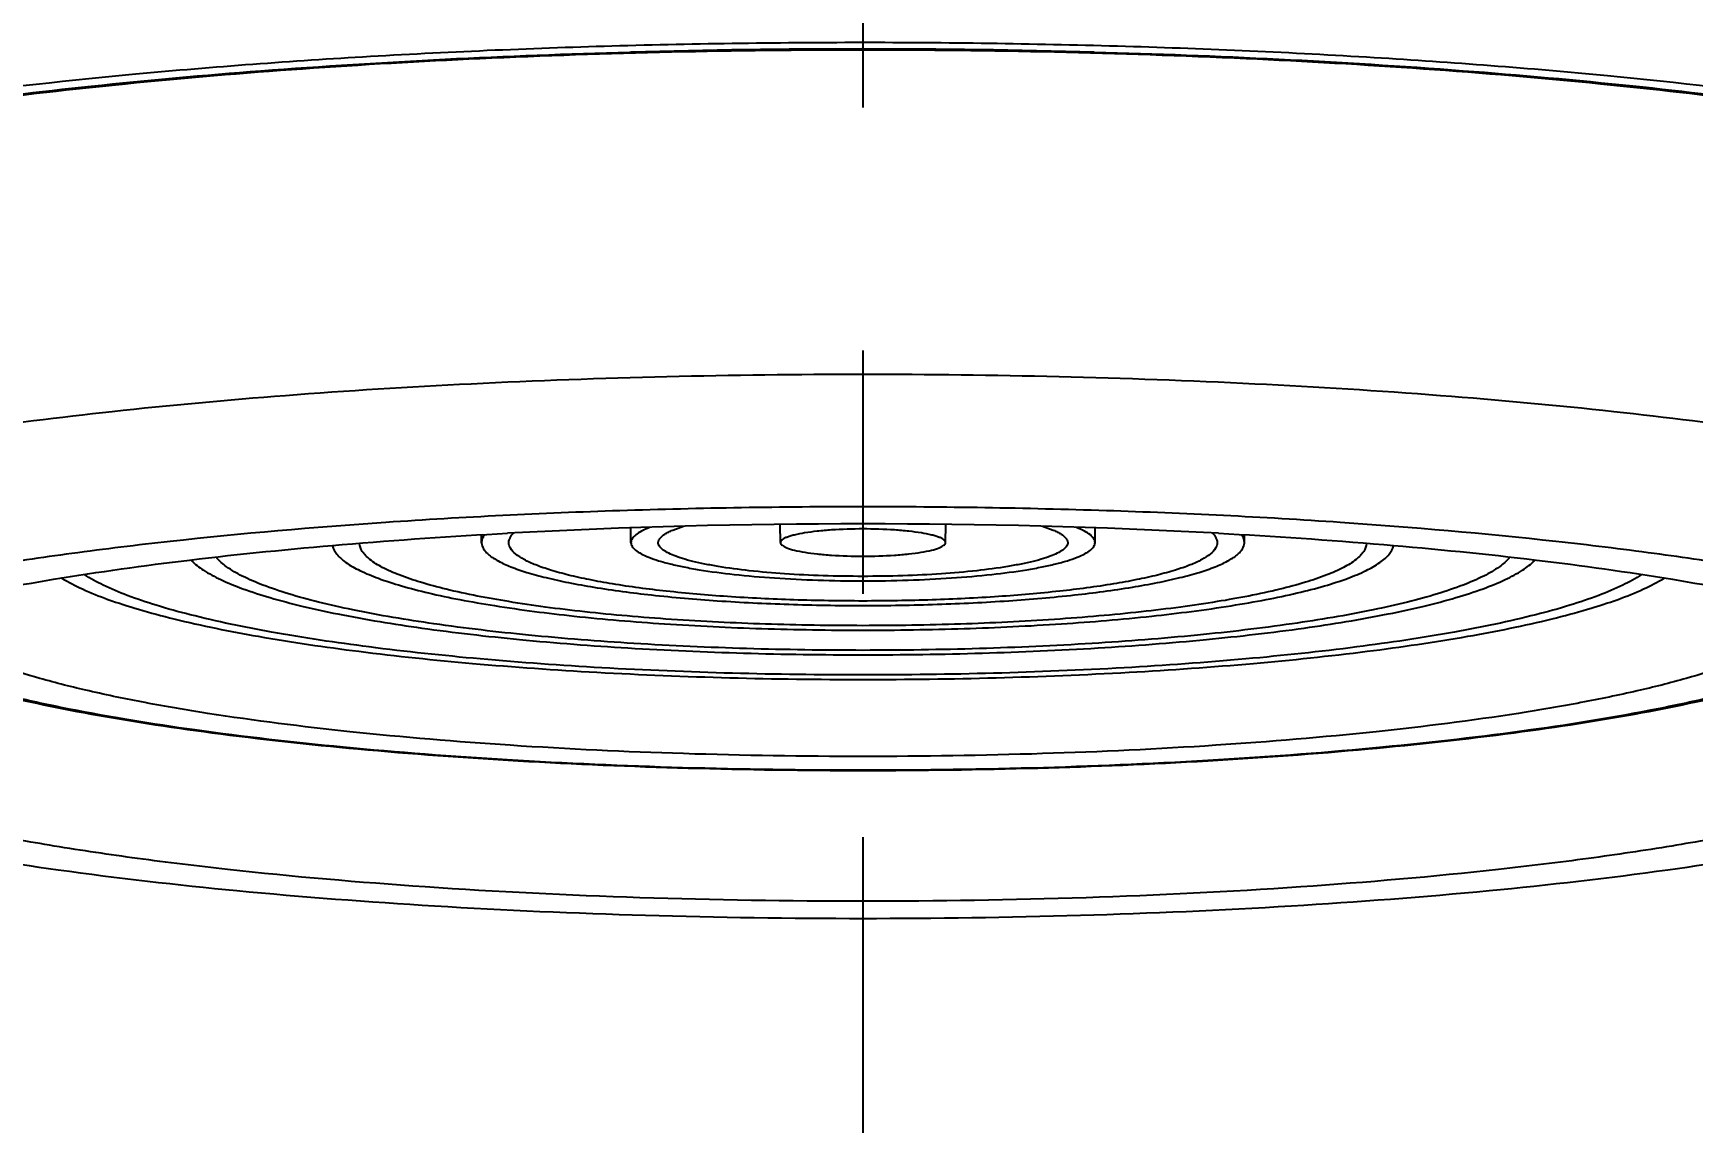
# Model space of a CAD drawing. Header units: millimetres. Extents: x 601 to 1195, y -13 to 407.
# Drawn here: x 760.41 to 769.07, y 293.47 to 299.16 of the extents above; entities that cross this region are included whole.
import ezdxf

# ---------------------------------------------------------------- set-up
doc = ezdxf.new("R2010")
doc.units = ezdxf.units.MM
doc.header["$LTSCALE"] = 0.1
doc.linetypes.add('CENTERX2', pattern=[101.6, 63.5, -12.7, 12.7, -12.7])
doc.layers.add('CENTER', color=1, linetype='CENTERX2')
doc.layers.add('DIM', color=3, linetype='Continuous')
doc.styles.get("Standard").update_dxf_attribs({"font": 'arial.ttf'})
doc.dimstyles.new('ISO-25', dxfattribs={"dimtxt": 2.5, "dimasz": 2.5, "dimexe": 1.25, "dimexo": 0.625, "dimtad": 1, "dimlfac": 1.666667, "dimtxsty": 'Standard', "dimcen": 2.5, "dimadec": 0, "dimazin": 0, "dimtfac": 1, "dimtmove": 0, "dimatfit": 3, "dimfxl": 0, "dimarcsym": 0})

# ---------------------------------------------------------------- blocks, each defined once
blk = doc.blocks.new('*D9')
at = {"layer": 'Defpoints', "color": 0}
for p in [(764.7668, 349.8803), (720.0657, 151.3703), (730.4127, 151.3703)]:
    blk.add_point(p, dxfattribs=at)
at = {"layer": 'DIM', "color": 0, "lineweight": -2}
for p, q in [((764.1418, 349.8803), (718.8157, 349.8803)), ((720.0657, 347.3803), (720.0657, 153.8703)), ((729.7877, 151.3703), (718.8157, 151.3703))]:
    blk.add_line(p, q, dxfattribs=at)
at = {"layer": 'DIM', "color": 0}
for points in [[(719.649, 347.3803), (720.4824, 347.3803), (720.0657, 349.8803)], [(719.649, 153.8703), (720.4824, 153.8703), (720.0657, 151.3703)]]:
    blk.add_solid(points, dxfattribs=at)
at = {"layer": 'DIM', "color": 0, "insert": (717.9383, 251.6624), "char_height": 2.5, "attachment_point": 5, "rotation": 90}
blk.add_mtext('330,85', dxfattribs=at)

msp = doc.modelspace()

# ---------------------------------------------------------------- linework, layer by layer
for p, q in [((763.5231, 299.0642), (763.531, 299.0644)), ((764.7319, 299.0807), (764.7455, 299.0807)), ((762.7506, 296.5026), (762.7499, 296.5423)), ((763.5306, 296.503), (763.5293, 296.5782)), ((764.3106, 296.5033), (764.3089, 296.5961)), ((765.1729, 296.5033), (765.1745, 296.5961)), ((765.9529, 296.503), (765.9542, 296.5782)), ((766.7329, 296.5026), (766.7336, 296.5422)), ((762.8929, 296.5036), (762.8929, 296.5045)), ((763.6729, 296.5036), (763.6729, 296.5041)), ((764.3106, 296.5036), (764.3106, 296.5033)), ((765.1729, 296.5033), (765.1729, 296.5036)), ((765.8106, 296.5041), (765.8106, 296.5036)), ((766.5906, 296.5045), (766.5906, 296.5036))]:
    msp.add_line(p, q)
for centre, radius, start, end in [((764.7363, 254.3291), 44.7516, 90.00574, 91.54342), ((764.7432, 254.0334), 45.0473, 88.46636, 89.99709), ((764.7417, 261.3009), 35.3004, 86.988, 93.01194)]:
    msp.add_arc(centre, radius, start, end)
for points, knots in [([(771.997, 298.2692), (771.9143, 298.3075), (771.7294, 298.381), (771.2898, 298.5203), (770.6168, 298.6741), (769.6784, 298.8267), (768.5901, 298.9511), (767.3847, 299.0435), (766.099, 299.1005), (764.7718, 299.1203), (763.4438, 299.1022), (762.1553, 299.0468), (760.9456, 298.9561), (759.8513, 298.8328), (759.0285, 298.7015), (758.4541, 298.5796), (758.0917, 298.4871), (757.7797, 298.39), (757.5204, 298.2891), (757.3149, 298.1852), (757.164, 298.0783), (757.0661, 297.9668), (757.0403, 297.8811), (757.0403, 297.8428)], [0, 0, 0, 0, 0.017857, 0.038909, 0.090239, 0.152839, 0.225005, 0.304669, 0.389497, 0.476981, 0.564523, 0.649525, 0.729473, 0.802023, 0.865094, 0.892523, 0.916974, 0.938312, 0.95646, 0.971408, 0.98329, 0.992502, 1, 1, 1, 1]), ([(757.648, 298.2447), (757.7742, 298.3054), (758.0725, 298.4168), (758.5841, 298.5559), (759.2062, 298.6834), (759.9277, 298.7968), (760.736, 298.8937), (761.9429, 299.0012), (762.881, 299.0468), (763.5231, 299.0642)], [0, 0, 0, 0, 0.070491, 0.159765, 0.266807, 0.39002, 0.527394, 0.676602, 1, 1, 1, 1]), ([(758.1863, 298.4264), (758.355, 298.4797), (758.7347, 298.5784), (759.3629, 298.7023), (760.0947, 298.8125), (761.2309, 298.9422), (762.7899, 299.0485), (764.7416, 299.0911), (766.6934, 299.0485), (768.2524, 298.9422), (769.3886, 298.8125), (770.1205, 298.7023), (770.7487, 298.5784), (771.1284, 298.4797), (771.2971, 298.4264)], [0, 0, 0, 0, 0.040185, 0.088979, 0.145346, 0.208201, 0.348615, 0.499996, 0.651377, 0.791792, 0.854649, 0.911017, 0.959813, 1, 1, 1, 1]), ([(765.9488, 299.0645), (766.5913, 299.0473), (767.53, 299.0019), (768.7379, 298.8947), (769.5472, 298.798), (770.2698, 298.6848), (770.8931, 298.5573), (771.4061, 298.4183), (771.7053, 298.307), (771.832, 298.2464)], [0, 0, 0, 0, 0.323165, 0.472317, 0.609675, 0.732911, 0.840015, 0.929386, 1, 1, 1, 1]), ([(771.2817, 296.668), (771.209, 296.6962), (771.0517, 296.7507), (770.6933, 296.8547), (770.1672, 296.9723), (769.4508, 297.0923), (768.6347, 297.1945), (767.7361, 297.2765), (766.43, 297.3579), (764.7417, 297.397), (763.0535, 297.3579), (761.7474, 297.2765), (760.8488, 297.1945), (760.0327, 297.0923), (759.3163, 296.9723), (758.7901, 296.8547), (758.4318, 296.7507), (758.2745, 296.6962), (758.2017, 296.668)], [0, 0, 0, 0, 0.017715, 0.037795, 0.084741, 0.140075, 0.202752, 0.271531, 0.345018, 0.5, 0.654982, 0.728469, 0.797248, 0.859925, 0.915259, 0.962205, 0.982285, 1, 1, 1, 1]), ([(764.7421, 296.6904), (764.3187, 296.6904), (763.4876, 296.6771), (762.2811, 296.6179), (761.3278, 296.5358), (760.6244, 296.4504), (760.1522, 296.3803), (759.7241, 296.3031), (759.3442, 296.2196), (759.0159, 296.1307), (758.7422, 296.0372), (758.5512, 295.9521), (758.4295, 295.8805), (758.3587, 295.8293), (758.303, 295.7774), (758.2625, 295.7246), (758.2375, 295.6708), (758.2317, 295.6337), (758.2317, 295.6159)], [0, 0, 0, 0, 0.1882, 0.369372, 0.53678, 0.613378, 0.684296, 0.748911, 0.806679, 0.857154, 0.90002, 0.93514, 0.949841, 0.962715, 0.973886, 0.983569, 0.992106, 1, 1, 1, 1]), ([(771.2517, 295.6159), (771.2517, 295.6337), (771.246, 295.6708), (771.221, 295.7246), (771.1805, 295.7774), (771.1247, 295.8293), (771.054, 295.8805), (770.9323, 295.9521), (770.7414, 296.0372), (770.4677, 296.1307), (770.1394, 296.2196), (769.7595, 296.3031), (769.3315, 296.3803), (768.8594, 296.4503), (768.1561, 296.5358), (767.2028, 296.6179), (765.9965, 296.6771), (765.1655, 296.6904), (764.7421, 296.6904)], [0, 0, 0, 0, 0.007895, 0.016431, 0.026114, 0.037286, 0.050159, 0.06486, 0.099979, 0.142844, 0.193318, 0.251085, 0.315699, 0.386616, 0.463213, 0.630621, 0.811795, 1, 1, 1, 1]), ([(758.7717, 295.6159), (758.7717, 295.6289), (758.775, 295.6556), (758.7951, 295.7105), (758.8477, 295.7789), (758.9422, 295.8538), (759.0709, 295.9271), (759.2336, 295.9985), (759.4296, 296.0677), (759.6581, 296.1344), (760.022, 296.2236), (760.5476, 296.3226), (761.2533, 296.4204), (762.0444, 296.4994), (762.5988, 296.5369), (762.8869, 296.5525)], [0, 0, 0, 0, 0.008973, 0.018424, 0.040204, 0.067567, 0.101507, 0.142422, 0.190404, 0.245367, 0.307115, 0.449756, 0.615372, 0.800221, 1, 1, 1, 1]), ([(762.7655, 296.5437), (762.761, 296.5376), (762.7535, 296.5249), (762.7506, 296.5104), (762.7506, 296.5036)], [0, 0, 0, 0, 0.528921, 1, 1, 1, 1]), ([(762.8929, 296.5045), (762.893, 296.5128), (762.8983, 296.5312), (762.9101, 296.5457), (762.9172, 296.5529)], [0, 0, 0, 0, 0.454513, 1, 1, 1, 1]), ([(763.6275, 296.5819), (763.6132, 296.5764), (763.588, 296.5655), (763.5568, 296.5464), (763.5363, 296.5266), (763.5306, 296.5106), (763.5306, 296.5036)], [0, 0, 0, 0, 0.354035, 0.631065, 0.838806, 1, 1, 1, 1]), ([(763.6729, 296.5041), (763.6732, 296.5225), (763.6976, 296.5431), (763.7265, 296.5591), (763.7593, 296.5739), (763.7862, 296.5829), (763.8055, 296.5887)], [0, 0, 0, 0, 0.341181, 0.473898, 0.627829, 1, 1, 1, 1]), ([(765.1729, 296.5036), (765.1729, 296.5089), (765.1658, 296.5175), (765.1535, 296.525), (765.1391, 296.5315), (765.121, 296.5376), (765.0899, 296.5461), (765.043, 296.5551), (764.9784, 296.5636), (764.8768, 296.5723), (764.7417, 296.5764), (764.6067, 296.5723), (764.5051, 296.5636), (764.4405, 296.5551), (764.3936, 296.5461), (764.3625, 296.5376), (764.3444, 296.5315), (764.33, 296.525), (764.3176, 296.5175), (764.3106, 296.5089), (764.3106, 296.5036)], [0, 0, 0, 0, 0.018104, 0.031895, 0.049481, 0.070937, 0.096207, 0.157459, 0.231301, 0.315106, 0.499989, 0.684873, 0.768681, 0.842528, 0.903787, 0.929059, 0.950516, 0.968104, 0.981895, 1, 1, 1, 1]), ([(765.678, 296.5886), (765.6973, 296.5829), (765.7243, 296.5738), (765.757, 296.559), (765.7859, 296.5431), (765.8103, 296.5225), (765.8106, 296.5041)], [0, 0, 0, 0, 0.372144, 0.526066, 0.658779, 1, 1, 1, 1]), ([(765.9529, 296.5036), (765.9529, 296.5106), (765.9472, 296.5265), (765.9267, 296.5464), (765.8955, 296.5654), (765.8704, 296.5763), (765.856, 296.5819)], [0, 0, 0, 0, 0.161235, 0.368989, 0.646002, 1, 1, 1, 1]), ([(766.5663, 296.5528), (766.5734, 296.5457), (766.5851, 296.5312), (766.5904, 296.5128), (766.5906, 296.5045)], [0, 0, 0, 0, 0.545466, 1, 1, 1, 1]), ([(766.5966, 296.5525), (766.8848, 296.5369), (767.4392, 296.4994), (768.2302, 296.4204), (768.9359, 296.3226), (769.4615, 296.2236), (769.8254, 296.1344), (770.0539, 296.0677), (770.2499, 295.9985), (770.4126, 295.9271), (770.5412, 295.8538), (770.6357, 295.7789), (770.6883, 295.7105), (770.7085, 295.6556), (770.7117, 295.6289), (770.7117, 295.6159)], [0, 0, 0, 0, 0.199779, 0.384628, 0.550243, 0.692884, 0.754632, 0.809595, 0.857577, 0.898493, 0.932432, 0.959796, 0.981576, 0.991027, 1, 1, 1, 1]), ([(766.7329, 296.5026), (766.733, 296.5095), (766.7303, 296.5244), (766.7227, 296.5373), (766.7181, 296.5436)], [0, 0, 0, 0, 0.47138, 1, 1, 1, 1]), ([(761.9725, 296.4866), (761.9761, 296.4706), (761.9899, 296.4468), (762.0164, 296.4198), (762.0555, 296.3892), (762.1209, 296.3529), (762.2181, 296.313), (762.3382, 296.2746), (762.48, 296.2381), (762.6426, 296.2039), (762.8957, 296.16), (763.2517, 296.1147), (763.7171, 296.0757), (764.2199, 296.0516), (764.5657, 296.0462), (764.7417, 296.0462)], [0, 0, 0, 0, 0.017212, 0.027716, 0.039798, 0.06918, 0.105925, 0.150085, 0.20148, 0.259779, 0.324541, 0.471275, 0.636716, 0.815057, 1, 1, 1, 1]), ([(767.3704, 296.499), (767.3695, 296.484), (767.3599, 296.4606), (767.3379, 296.4343), (767.3042, 296.4045), (767.2455, 296.3692), (767.1565, 296.3304), (767.0449, 296.293), (766.8551, 296.2424), (766.6373, 296.201), (766.3951, 296.1653), (766.1892, 296.1405), (765.9695, 296.1191), (765.6555, 296.095), (765.2449, 296.075), (764.7416, 296.067), (764.2384, 296.075), (763.8278, 296.095), (763.5138, 296.1191), (763.2941, 296.1406), (763.0882, 296.1654), (762.8461, 296.201), (762.6283, 296.2424), (762.4385, 296.293), (762.3269, 296.3304), (762.2379, 296.3692), (762.1793, 296.4045), (762.1455, 296.4343), (762.1236, 296.4607), (762.114, 296.4841), (762.113, 296.499)], [0, 0, 0, 0, 0.008247, 0.013201, 0.018916, 0.032953, 0.050752, 0.072377, 0.097755, 0.159051, 0.194489, 0.232718, 0.2734, 0.316164, 0.406365, 0.500016, 0.593666, 0.683864, 0.726626, 0.767306, 0.805532, 0.840968, 0.902258, 0.927633, 0.949256, 0.967052, 0.981087, 0.986801, 0.991754, 1, 1, 1, 1]), ([(762.7506, 296.5026), (762.7508, 296.4914), (762.7573, 296.4735), (762.7732, 296.4533), (762.798, 296.4306), (762.8417, 296.4036), (762.9084, 296.374), (762.9923, 296.3455), (763.0928, 296.3184), (763.2091, 296.2929), (763.3918, 296.2601), (763.6507, 296.2262), (763.9904, 296.197), (764.3587, 296.179), (764.6125, 296.1749), (764.7417, 296.1749)], [0, 0, 0, 0, 0.016335, 0.026081, 0.037326, 0.065024, 0.100281, 0.14326, 0.193822, 0.251644, 0.316285, 0.463756, 0.631043, 0.812017, 1, 1, 1, 1]), ([(766.5906, 296.5036), (766.5906, 296.4932), (766.5824, 296.4695), (766.5527, 296.4399), (766.5074, 296.4114), (766.4456, 296.3839), (766.3679, 296.3574), (766.2747, 296.3321), (766.1668, 296.3084), (765.997, 296.2778), (765.7565, 296.2462), (765.4406, 296.219), (765.098, 296.2022), (764.7417, 296.1965), (764.3855, 296.2022), (764.0429, 296.219), (763.727, 296.2462), (763.4864, 296.2778), (763.3167, 296.3084), (763.2088, 296.3321), (763.1156, 296.3574), (763.0378, 296.3839), (762.9761, 296.4114), (762.9308, 296.4399), (762.9011, 296.4695), (762.8929, 296.4932), (762.8929, 296.5036)], [0, 0, 0, 0, 0.00814, 0.018534, 0.032311, 0.049873, 0.071313, 0.096556, 0.125448, 0.157763, 0.231535, 0.315263, 0.405874, 0.500001, 0.594127, 0.684737, 0.768464, 0.842235, 0.874551, 0.903442, 0.928686, 0.950126, 0.967689, 0.981466, 0.99186, 1, 1, 1, 1]), ([(763.5306, 296.503), (763.5307, 296.4961), (763.5364, 296.4807), (763.556, 296.4613), (763.586, 296.4428), (763.6266, 296.4248), (763.6776, 296.4074), (763.7388, 296.3909), (763.8095, 296.3755), (763.9206, 296.3555), (764.0781, 296.3349), (764.2847, 296.3171), (764.5088, 296.3061), (764.7417, 296.3024), (764.9747, 296.3061), (765.1988, 296.3171), (765.4054, 296.3349), (765.5628, 296.3555), (765.674, 296.3755), (765.7447, 296.3909), (765.8058, 296.4074), (765.8569, 296.4248), (765.8975, 296.4428), (765.9274, 296.4613), (765.9471, 296.4807), (765.9528, 296.4961), (765.9529, 296.503)], [0, 0, 0, 0, 0.008166, 0.018627, 0.03248, 0.050108, 0.071601, 0.096883, 0.125797, 0.158118, 0.23186, 0.315508, 0.406005, 0.499999, 0.593992, 0.684488, 0.768136, 0.841877, 0.8742, 0.903114, 0.928397, 0.94989, 0.96752, 0.981372, 0.991834, 1, 1, 1, 1]), ([(764.7417, 296.3271), (764.6722, 296.3271), (764.5358, 296.3293), (764.3377, 296.339), (764.1551, 296.3548), (764.016, 296.373), (763.9179, 296.3907), (763.8555, 296.4044), (763.8016, 296.419), (763.7567, 296.4344), (763.721, 296.4503), (763.6948, 296.4667), (763.6776, 296.4839), (763.6729, 296.4975), (763.6729, 296.5036)], [0, 0, 0, 0, 0.188255, 0.369478, 0.536931, 0.684473, 0.749101, 0.806887, 0.857373, 0.900253, 0.935377, 0.962933, 0.983721, 1, 1, 1, 1]), ([(764.3106, 296.5033), (764.3107, 296.4979), (764.3179, 296.4895), (764.3303, 296.482), (764.3517, 296.4724), (764.3877, 296.4623), (764.4409, 296.452), (764.5055, 296.4435), (764.6069, 296.4348), (764.7417, 296.4308), (764.8765, 296.4348), (764.978, 296.4435), (765.0426, 296.452), (765.0957, 296.4623), (765.1318, 296.4724), (765.1532, 296.482), (765.1656, 296.4895), (765.1728, 296.4979), (765.1729, 296.5033)], [0, 0, 0, 0, 0.018213, 0.032079, 0.049732, 0.096525, 0.157809, 0.231622, 0.31535, 0.49999, 0.684631, 0.768362, 0.84218, 0.903469, 0.950266, 0.967921, 0.981787, 1, 1, 1, 1]), ([(765.8106, 296.5036), (765.8106, 296.4975), (765.8058, 296.4839), (765.7887, 296.4667), (765.7625, 296.4503), (765.7268, 296.4344), (765.6819, 296.419), (765.6279, 296.4044), (765.5656, 296.3907), (765.4674, 296.373), (765.3284, 296.3548), (765.1458, 296.339), (764.9477, 296.3293), (764.8113, 296.3271), (764.7417, 296.3271)], [0, 0, 0, 0, 0.016279, 0.037067, 0.064623, 0.099747, 0.142627, 0.193113, 0.250899, 0.315527, 0.463069, 0.630522, 0.811745, 1, 1, 1, 1]), ([(764.7417, 296.1749), (764.871, 296.1749), (765.1247, 296.179), (765.4931, 296.197), (765.8328, 296.2262), (766.0917, 296.2601), (766.2744, 296.293), (766.3907, 296.3184), (766.4912, 296.3456), (766.5752, 296.3741), (766.6418, 296.4036), (766.6855, 296.4306), (766.7103, 296.4533), (766.7262, 296.4735), (766.7327, 296.4914), (766.7329, 296.5026)], [0, 0, 0, 0, 0.187985, 0.368966, 0.536256, 0.683726, 0.748367, 0.80619, 0.856751, 0.899728, 0.934985, 0.962676, 0.973919, 0.983664, 1, 1, 1, 1]), ([(764.7417, 296.0462), (764.9177, 296.0462), (765.2634, 296.0516), (765.766, 296.0756), (766.2312, 296.1147), (766.5872, 296.1599), (766.8402, 296.2038), (767.0028, 296.2379), (767.1447, 296.2744), (767.2648, 296.3128), (767.3621, 296.3527), (767.4276, 296.389), (767.4668, 296.4195), (767.4934, 296.4465), (767.5073, 296.4703), (767.5109, 296.4863)], [0, 0, 0, 0, 0.184884, 0.363175, 0.528581, 0.675301, 0.740067, 0.798375, 0.849786, 0.893969, 0.93074, 0.960156, 0.972252, 0.98277, 1, 1, 1, 1]), ([(761.2356, 296.4105), (761.2545, 296.3911), (761.3038, 296.3538), (761.3951, 296.3053), (761.5118, 296.2582), (761.6533, 296.2128), (761.8185, 296.1694), (762.082, 296.1122), (762.4609, 296.0505), (762.9663, 295.9925), (763.5267, 295.9497), (764.1246, 295.9233), (764.7417, 295.9145), (765.3587, 295.9233), (765.9567, 295.9497), (766.517, 295.9925), (767.0225, 296.0505), (767.4014, 296.1122), (767.6648, 296.1694), (767.8301, 296.2127), (767.9716, 296.2582), (768.0883, 296.3053), (768.1796, 296.3538), (768.2289, 296.3911), (768.2478, 296.4105)], [0, 0, 0, 0, 0.011335, 0.025706, 0.04328, 0.064065, 0.087991, 0.114929, 0.177126, 0.248949, 0.328307, 0.412835, 0.499994, 0.587152, 0.671681, 0.751039, 0.822863, 0.885062, 0.912001, 0.935928, 0.956715, 0.97429, 0.988664, 1, 1, 1, 1]), ([(764.7417, 295.9409), (764.5391, 295.9409), (764.1402, 295.9468), (763.5578, 295.9728), (763.0133, 296.0152), (762.524, 296.0725), (762.1586, 296.1334), (761.9062, 296.1899), (761.7492, 296.2326), (761.6161, 296.2772), (761.5075, 296.3235), (761.4243, 296.371), (761.3805, 296.4079), (761.3647, 296.4269)], [0, 0, 0, 0, 0.17623, 0.346957, 0.506906, 0.65115, 0.775364, 0.828831, 0.876057, 0.91679, 0.950913, 0.978496, 1, 1, 1, 1]), ([(768.1187, 296.4268), (768.1029, 296.4078), (768.0592, 296.371), (767.9759, 296.3235), (767.8674, 296.2772), (767.7342, 296.2326), (767.5772, 296.1899), (767.3248, 296.1334), (766.9594, 296.0725), (766.4701, 296.0152), (765.9256, 295.9728), (765.3433, 295.9468), (764.9444, 295.9409), (764.7417, 295.9409)], [0, 0, 0, 0, 0.021506, 0.049093, 0.083217, 0.123953, 0.17118, 0.224648, 0.348863, 0.493106, 0.653051, 0.823775, 1, 1, 1, 1]), ([(760.561, 296.3168), (760.5951, 296.296), (760.6737, 296.256), (760.8075, 296.2027), (760.9673, 296.1514), (761.2279, 296.082), (761.611, 296.0052), (762.1313, 295.9292), (762.7208, 295.8678), (763.5981, 295.8061), (764.7418, 295.7768), (765.8855, 295.8061), (766.7627, 295.8678), (767.3523, 295.9293), (767.8726, 296.0052), (768.2556, 296.082), (768.5162, 296.1514), (768.676, 296.2028), (768.8098, 296.256), (768.8884, 296.296), (768.9225, 296.3168)], [0, 0, 0, 0, 0.014139, 0.031107, 0.050906, 0.073475, 0.12648, 0.188972, 0.259432, 0.336089, 0.500004, 0.663918, 0.740574, 0.811034, 0.873524, 0.926528, 0.949096, 0.968894, 0.985861, 1, 1, 1, 1]), ([(764.7417, 295.8122), (764.2871, 295.8122), (763.62, 295.8295), (762.7607, 295.8909), (762.1854, 295.952), (761.6798, 296.0274), (761.3095, 296.1036), (761.0594, 296.1724), (760.9076, 296.2232), (760.7818, 296.2758), (760.7088, 296.3155), (760.6776, 296.3361)], [0, 0, 0, 0, 0.330608, 0.484898, 0.626322, 0.75122, 0.856481, 0.900987, 0.939788, 0.972777, 1, 1, 1, 1]), ([(768.8058, 296.3361), (768.7746, 296.3154), (768.7016, 296.2757), (768.5758, 296.2232), (768.4241, 296.1724), (768.1739, 296.1035), (767.8036, 296.0273), (767.298, 295.952), (766.7227, 295.8909), (765.8635, 295.8295), (765.1964, 295.8122), (764.7417, 295.8122)], [0, 0, 0, 0, 0.027225, 0.060217, 0.099019, 0.143527, 0.248789, 0.373687, 0.51511, 0.669399, 1, 1, 1, 1]), ([(769.7086, 296.1634), (769.6992, 296.1346), (769.6705, 296.0927), (769.6192, 296.0451), (769.5451, 295.9912), (769.4239, 295.9271), (769.2457, 295.8564), (769.0276, 295.7887), (768.7714, 295.7243), (768.4792, 295.6641), (768.0262, 295.5869), (767.3909, 295.5072), (766.5623, 295.4385), (765.6687, 295.3962), (764.742, 295.3819), (763.8153, 295.3962), (762.9216, 295.4385), (762.093, 295.5072), (761.4576, 295.5869), (761.0046, 295.664), (760.7124, 295.7243), (760.4561, 295.7886), (760.238, 295.8564), (760.0598, 295.927), (759.9385, 295.9911), (759.8644, 296.045), (759.813, 296.0927), (759.7844, 296.1346), (759.7749, 296.1634)], [0, 0, 0, 0, 0.008894, 0.014346, 0.020597, 0.0357, 0.054426, 0.076783, 0.102672, 0.131925, 0.164325, 0.237492, 0.319745, 0.408264, 0.499979, 0.591695, 0.680216, 0.762473, 0.835645, 0.868049, 0.897305, 0.923198, 0.94556, 0.96429, 0.979396, 0.98565, 0.991104, 1, 1, 1, 1]), ([(759.3685, 296.0423), (759.4133, 296.0097), (759.5154, 295.9494), (759.6885, 295.8722), (759.8915, 295.8012), (760.2208, 295.7067), (760.7073, 295.6033), (761.3715, 295.5017), (762.1284, 295.4195), (762.9578, 295.359), (763.8371, 295.322), (764.4374, 295.3137), (764.7417, 295.3137)], [0, 0, 0, 0, 0.030402, 0.064805, 0.103913, 0.148334, 0.252779, 0.376599, 0.517035, 0.670523, 0.832975, 1, 1, 1, 1]), ([(759.4156, 296.0593), (759.4455, 296.0301), (759.5224, 295.9738), (759.6635, 295.9007), (759.8429, 295.8295), (760.0594, 295.761), (760.3116, 295.6957), (760.7125, 295.6095), (761.2879, 295.5165), (762.0544, 295.4292), (762.9032, 295.3647), (763.8081, 295.325), (764.4274, 295.3162), (764.7417, 295.3162)], [0, 0, 0, 0, 0.023075, 0.052218, 0.087706, 0.129551, 0.177619, 0.231637, 0.356082, 0.499524, 0.657826, 0.826316, 1, 1, 1, 1]), ([(764.7417, 295.3162), (765.056, 295.3162), (765.6751, 295.325), (766.58, 295.3646), (767.4286, 295.4291), (768.195, 295.5164), (768.7704, 295.6094), (769.1713, 295.6955), (769.4236, 295.7608), (769.6401, 295.8293), (769.8195, 295.9005), (769.9607, 295.9736), (770.0377, 296.0299), (770.0676, 296.0591)], [0, 0, 0, 0, 0.173661, 0.342131, 0.500418, 0.643855, 0.768307, 0.822324, 0.870392, 0.912256, 0.947759, 0.976912, 1, 1, 1, 1]), ([(764.7417, 295.3137), (765.0461, 295.3137), (765.6464, 295.322), (766.5257, 295.359), (767.3552, 295.4195), (768.1121, 295.5017), (768.7763, 295.6033), (769.2628, 295.7067), (769.5921, 295.8012), (769.7951, 295.8723), (769.9682, 295.9494), (770.0703, 296.0098), (770.1151, 296.0423)], [0, 0, 0, 0, 0.16703, 0.329484, 0.482975, 0.623412, 0.747232, 0.851674, 0.896093, 0.935199, 0.969599, 1, 1, 1, 1]), ([(770.7117, 295.6159), (770.7117, 295.5996), (770.7064, 295.5655), (770.6835, 295.5162), (770.6464, 295.4678), (770.573, 295.3996), (770.4428, 295.3184), (770.2438, 295.2295), (769.9927, 295.1438), (769.6916, 295.0623), (769.3432, 294.9857), (768.9507, 294.9149), (768.5177, 294.8507), (767.8727, 294.7723), (766.9984, 294.697), (765.8921, 294.6427), (764.7417, 294.6244), (763.5913, 294.6427), (762.485, 294.697), (761.6108, 294.7723), (760.9658, 294.8507), (760.5328, 294.9149), (760.1403, 294.9857), (759.7918, 295.0623), (759.4908, 295.1438), (759.2397, 295.2295), (759.0407, 295.3184), (758.9105, 295.3996), (758.8371, 295.4678), (758.7999, 295.5162), (758.777, 295.5655), (758.7717, 295.5996), (758.7717, 295.6159)], [0, 0, 0, 0, 0.003947, 0.008216, 0.013057, 0.018643, 0.032415, 0.049975, 0.071409, 0.096647, 0.125531, 0.15784, 0.193299, 0.231599, 0.315306, 0.405895, 0.5, 0.594104, 0.684693, 0.7684, 0.8067, 0.84216, 0.874468, 0.903353, 0.928591, 0.950024, 0.967585, 0.981357, 0.986943, 0.991784, 0.996053, 1, 1, 1, 1]), ([(758.3235, 295.4361), (758.3596, 295.401), (758.4526, 295.3333), (758.623, 295.2451), (758.8394, 295.1594), (759.1005, 295.0769), (759.4046, 294.9983), (759.8878, 294.8945), (760.5812, 294.7826), (761.5047, 294.6775), (762.5272, 294.5998), (763.6173, 294.5521), (764.7417, 294.536), (765.8662, 294.5521), (766.9563, 294.5998), (767.9787, 294.6775), (768.9022, 294.7826), (769.5957, 294.8945), (770.0788, 294.9983), (770.383, 295.0769), (770.6441, 295.1594), (770.8605, 295.2451), (771.0309, 295.3333), (771.1239, 295.401), (771.16, 295.4361)], [0, 0, 0, 0, 0.01156, 0.026152, 0.043917, 0.064859, 0.088901, 0.115915, 0.178143, 0.249854, 0.328981, 0.413197, 0.500001, 0.586804, 0.67102, 0.750147, 0.821857, 0.884085, 0.911099, 0.935141, 0.956084, 0.973849, 0.98844, 1, 1, 1, 1])]:
    msp.add_open_spline(points, degree=3, knots=knots)
at = {"layer": 'CENTER'}
msp.add_line((764.7417, 355.9256), (764.7417, 73.633), dxfattribs=at)

# ---------------------------------------------------------------- dimensions: what is measured, and where the dimension line sits
at = {"layer": 'DIM'}
dim = msp.add_linear_dim(base=(720.0657, 151.3703), p1=(764.7668, 349.8803), p2=(730.4127, 151.3703), angle=90, dimstyle='ISO-25', dxfattribs=at)
dim.commit()
dim.dimension.update_dxf_attribs({"geometry": '*D9', "text_midpoint": (720.0657, 251.6624), "dimtype": 160})

doc.saveas('drawing.dxf')
